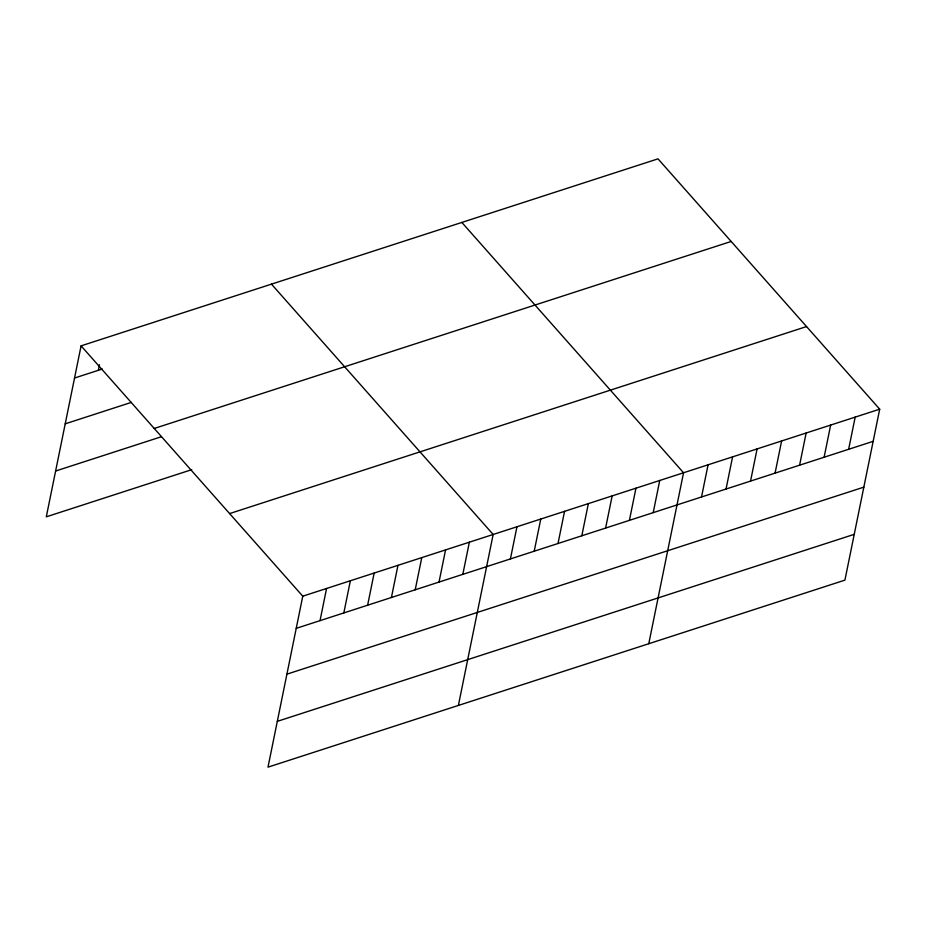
<?xml version="1.0" encoding="UTF-8"?>
<svg xmlns="http://www.w3.org/2000/svg" width="926" height="926" viewBox="0 0 926 926"><rect width="100%" height="100%" fill="white"/><g stroke="black" fill="none" stroke-linecap="round" stroke-linejoin="round"><path stroke-width="1.39" d="M81.083 345.861L302.767 596.194L267.996 767.156L844.917 580.139L879.7 409.176L658.004 158.844L81.083 345.861L46.3 516.824L191.728 469.679M98.341 370.307L99.476 364.717M320.026 620.64L326.565 588.485M343.824 612.931L350.364 580.764M367.622 605.21L374.173 573.055M391.42 597.502L397.972 565.335M415.218 589.781L421.77 557.626M439.017 582.072L445.568 549.905M462.815 574.351L469.366 542.196M458.382 705.438L493.164 534.476L271.468 284.143M510.411 558.922L516.963 526.767M534.209 551.213L540.761 519.058M558.008 543.504L564.559 511.337M581.806 535.784L588.357 503.628M605.604 528.075L612.155 495.908M629.402 520.354L635.954 488.199M653.2 512.645L659.752 480.478M648.767 643.72L683.55 472.769L461.854 222.437M701.526 496.973L708.066 464.817M726.042 489.032L732.582 456.865M750.558 481.08L757.098 448.925M775.074 473.128L781.625 440.973M799.601 465.188L806.141 433.021M824.117 457.236L830.657 425.08M848.633 449.284L855.184 417.128M74.543 378.028L102.3 369.023M65.225 423.83L131.33 402.393M154.237 428.472L731.17 241.454M55.618 471.021L161.39 436.736M229.613 513.583L806.546 326.565M302.767 596.194L879.7 409.176M296.227 628.36L873.16 441.343M286.91 674.163L863.842 487.145M277.314 721.354L854.235 534.337"/></g></svg>
